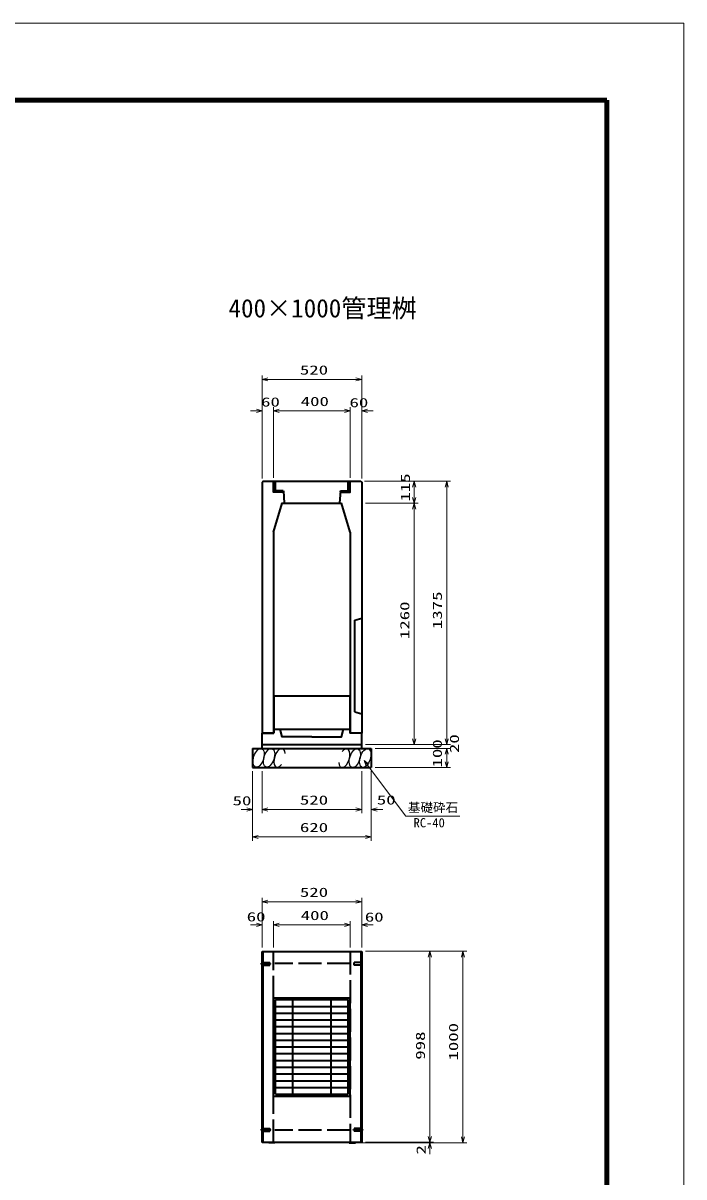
# Model space of a CAD drawing. Units: millimetres on the paper. Extents: x 0 to 841, y 0 to 594.
# Drawn here: x 668.5 to 841, y 292.6 to 594 of the extents above; entities that cross this region are included whole.
import ezdxf
from ezdxf.enums import TextEntityAlignment as Align

# ---------------------------------------------------------------- set-up
doc = ezdxf.new("R2010")
doc.units = ezdxf.units.MM
doc.linetypes.add('DASHED', pattern=[7.5, 6, -1.5])
doc.linetypes.add('USER2', pattern=[18.5, 12, -1.5, 3.5, -1.5])
for name, color, linetype, lineweight in [('D-BMK（構造物基準線）', 2, 'USER2', 18), ('D-STR-DIM（寸法）', 7, 'Continuous', 13), ('D-STR-HTXT(基礎砕石-旗)', 7, 'Continuous', 13), ('D-STR-STRF(グリ)', 7, 'Continuous', 25), ('D-STR（構造物）', 1, 'Continuous', 35), ('D-TTL-LINE（区切線）', 7, 'Continuous', 18), ('D-TTL（外枠）', 2, 'Continuous', 140)]:
    doc.layers.add(name, color=color, linetype=linetype, lineweight=lineweight)
doc.layers.add('D-STR-TXT(文字)', color=7, linetype='Continuous')
doc.styles.add('ＭＳ ゴシック', font='')
doc.styles.get('ＭＳ ゴシック').set_extended_font_data('MS Gothic')

# ---------------------------------------------------------------- blocks, each defined once
blk = doc.blocks.new('_Open30')
at = {"color": 7, "linetype": 'Continuous', "lineweight": 13}
for p, q in [((-1, 0.2679), (0, 0)), ((0, 0), (-1, -0.2679)), ((0, 0), (-1, 0))]:
    blk.add_line(p, q, dxfattribs=at)

msp = doc.modelspace()

# ---------------------------------------------------------------- linework, layer by layer
at = {"layer": 'D-BMK（構造物基準線）'}
for p, q in [((730.413, 348.28), (733.262, 348.28)), ((730.413, 304.88), (733.262, 304.88)), ((757.337, 304.88), (754.487, 304.88))]:
    msp.add_line(p, q, dxfattribs=at)
at = {"layer": 'D-STR-DIM（寸法）'}
for p, q in [((730.875, 493.716), (730.875, 501.925)), ((732.375, 500.925), (755.375, 500.925)), ((756.875, 493.716), (756.875, 501.925)), ((729.375, 492.716), (727.875, 492.716)), ((730.875, 475.063), (730.875, 493.716)), ((733.875, 475.253), (733.875, 493.716)), ((733.875, 475.253), (733.875, 493.716)), ((735.375, 492.716), (736.875, 492.716)), ((735.375, 492.716), (752.375, 492.716)), ((752.375, 492.716), (750.875, 492.716)), ((753.875, 475.253), (753.875, 493.716)), ((753.875, 475.253), (753.875, 493.716)), ((756.875, 475.06), (756.875, 493.716)), ((758.375, 492.716), (759.875, 492.716)), ((757.626, 474.308), (780.078, 474.308)), ((757.626, 474.308), (771.58, 474.308)), ((770.58, 470.06), (770.58, 472.808)), ((779.078, 407.06), (779.078, 472.808)), ((757.876, 468.56), (771.58, 468.56)), ((757.876, 468.56), (771.58, 468.56)), ((770.58, 407.06), (770.58, 467.06)), ((779.078, 407.06), (779.078, 408.56)), ((757.876, 405.56), (780.078, 405.56)), ((757.876, 405.56), (771.58, 405.56)), ((757.876, 405.56), (780.078, 405.56)), ((760.376, 404.56), (780.078, 404.56)), ((760.376, 404.56), (780.078, 404.56)), ((779.078, 401.06), (779.078, 403.06)), ((779.078, 403.06), (779.078, 401.56)), ((728.375, 398.56), (728.375, 387.593)), ((730.875, 398.56), (730.875, 387.593)), ((730.875, 398.56), (730.875, 387.593)), ((756.876, 398.56), (756.876, 387.593)), ((759.376, 398.56), (759.376, 387.593)), ((760.376, 399.56), (780.078, 399.56)), ((728.375, 397.56), (728.375, 380.436)), ((756.876, 397.56), (756.876, 387.593)), ((759.376, 397.56), (759.376, 380.436)), ((726.875, 388.593), (725.375, 388.593)), ((732.375, 388.593), (755.376, 388.593)), ((732.375, 388.593), (733.875, 388.593)), ((755.376, 388.593), (753.876, 388.593)), ((760.876, 388.593), (762.376, 388.593)), ((729.875, 381.436), (757.876, 381.436)), ((730.875, 352.53), (730.875, 365.507)), ((756.875, 359.487), (756.875, 365.507)), ((732.375, 364.507), (755.375, 364.507)), ((730.875, 352.53), (730.875, 359.457)), ((733.875, 352.53), (733.875, 359.457)), ((733.875, 352.582), (733.875, 359.457)), ((753.875, 352.561), (753.875, 359.457)), ((753.875, 352.561), (753.875, 359.457)), ((756.875, 352.53), (756.875, 359.457)), ((729.375, 358.457), (727.875, 358.457)), ((735.375, 358.457), (752.375, 358.457)), ((735.375, 358.457), (736.875, 358.457)), ((752.375, 358.457), (750.875, 358.457)), ((758.375, 358.457), (759.875, 358.457)), ((757.875, 351.561), (775.663, 351.561)), ((774.663, 303.161), (774.663, 350.061)), ((775.663, 351.561), (784.303, 351.561)), ((783.303, 303.061), (783.303, 350.061)), ((774.663, 303.161), (774.663, 304.661)), ((756.625, 301.561), (775.663, 301.561)), ((757.875, 301.661), (775.663, 301.661)), ((757.875, 301.661), (775.663, 301.661)), ((773.226, 301.561), (784.303, 301.561)), ((774.663, 300.061), (774.663, 298.561))]:
    msp.add_line(p, q, dxfattribs=at)
at = {"layer": 'D-STR-HTXT(基礎砕石-旗)'}
msp.add_lwpolyline([(782.497, 386.863), (768.393, 386.863), (758.39, 400.189)], dxfattribs=at)
at = {"layer": 'D-STR-STRF(グリ)'}
for centre, major_axis in [((729.97, 402.084), (0.79, 2.421)), ((732.691, 402.084), (0.79, 2.421)), ((755.08, 402.003), (-0.771, -2.427)), ((757.801, 402.024), (-0.771, -2.427))]:
    msp.add_ellipse(centre, major_axis=major_axis, ratio=0.5139, dxfattribs=at)
for centre, major_axis in [((735.432, 402.084), (0.79, 2.421)), ((752.339, 401.981), (-0.771, -2.427))]:
    msp.add_ellipse(centre, major_axis=major_axis, ratio=0.5139, start_param=5.3575563, end_param=10.3750652, dxfattribs=at)
at = {"layer": 'D-STR（構造物）'}
for p, q in [((731.125, 474.308), (730.875, 474.063)), ((730.875, 474.063), (730.875, 408.56)), ((731.125, 474.308), (756.626, 474.308)), ((734.175, 471.808), (734.175, 474.308)), ((734.375, 471.808), (734.375, 474.308)), ((753.375, 471.808), (753.375, 474.308)), ((753.575, 471.808), (753.575, 474.308)), ((756.626, 474.308), (756.876, 474.063)), ((756.876, 474.063), (756.876, 408.56)), ((736.375, 471.808), (734.175, 471.808)), ((736.375, 471.508), (736.375, 471.808)), ((736.425, 471.808), (736.675, 468.56)), ((751.325, 471.808), (751.075, 468.56)), ((751.375, 471.808), (753.575, 471.808)), ((751.375, 471.508), (751.375, 471.808)), ((753.876, 461.054), (751.624, 468.56)), ((733.875, 461.054), (733.875, 408.56)), ((753.876, 461.054), (753.876, 408.56)), ((755.126, 438.06), (756.876, 438.56)), ((755.126, 414.06), (755.126, 438.06)), ((733.95, 418.31), (733.95, 408.56)), ((755.126, 414.06), (756.876, 413.56)), ((733.875, 408.56), (730.875, 408.56)), ((733.95, 409.56), (753.801, 409.56)), ((743.875, 407.56), (751.626, 407.56)), ((756.876, 408.56), (753.801, 408.56)), ((756.876, 408.56), (753.876, 408.56)), ((756.876, 404.56), (756.876, 408.56)), ((728.375, 404.56), (759.376, 404.56)), ((728.375, 404.56), (728.375, 399.56)), ((730.875, 405.56), (756.876, 405.56)), ((759.376, 404.56), (759.376, 399.56)), ((728.375, 399.56), (759.376, 399.56)), ((730.875, 351.53), (756.875, 351.53)), ((730.875, 301.63), (730.875, 351.53)), ((731.125, 301.63), (731.125, 351.53)), ((756.625, 351.53), (756.625, 301.63)), ((756.875, 351.53), (756.875, 301.63)), ((733.875, 313.73), (733.875, 339.43)), ((733.875, 339.43), (753.875, 339.43)), ((734.375, 314.225), (734.375, 338.935)), ((734.375, 338.935), (753.375, 338.935)), ((738.875, 314.225), (738.875, 338.935)), ((748.875, 314.225), (748.875, 338.935)), ((753.375, 314.225), (753.375, 338.935)), ((753.875, 313.73), (753.875, 339.43)), ((734.375, 337.17), (753.375, 337.17)), ((734.375, 335.405), (753.375, 335.405)), ((734.375, 333.64), (753.375, 333.64)), ((734.375, 331.875), (753.375, 331.875)), ((734.375, 330.11), (753.375, 330.11)), ((734.375, 328.345), (753.375, 328.345)), ((734.375, 326.58), (753.375, 326.58)), ((734.375, 324.815), (753.375, 324.815)), ((734.375, 323.05), (753.375, 323.05)), ((734.375, 321.285), (753.375, 321.285)), ((734.375, 319.52), (753.375, 319.52)), ((734.375, 317.755), (753.375, 317.755)), ((733.875, 313.73), (753.875, 313.73)), ((734.375, 315.99), (753.375, 315.99)), ((734.375, 314.225), (753.375, 314.225)), ((756.875, 301.63), (730.875, 301.63)), ((732.625, 301.53), (732.525, 301.63)), ((734.125, 301.53), (732.625, 301.53)), ((734.125, 301.53), (734.225, 301.63)), ((753.625, 301.53), (753.525, 301.63)), ((753.625, 301.53), (755.125, 301.53)), ((755.125, 301.53), (755.225, 301.63))]:
    msp.add_line(p, q, dxfattribs=at)
at = {"layer": 'D-STR（構造物）', "linetype": 'DASHED'}
for p, q in [((733.875, 301.63), (733.875, 351.53)), ((753.875, 351.53), (753.875, 301.63)), ((730.875, 348.63), (732.875, 348.63)), ((730.875, 347.93), (732.875, 347.93)), ((732.875, 347.93), (732.875, 348.63)), ((753.875, 348.348), (734.225, 348.348)), ((756.875, 348.63), (754.875, 348.63)), ((754.875, 347.93), (754.875, 348.63)), ((756.875, 347.93), (754.875, 347.93)), ((730.875, 305.23), (732.875, 305.23)), ((730.875, 304.53), (732.875, 304.53)), ((732.875, 305.23), (732.875, 304.53)), ((753.875, 304.812), (734.225, 304.812)), ((756.875, 305.23), (754.875, 305.23)), ((754.875, 305.23), (754.875, 304.53)), ((756.875, 304.53), (754.875, 304.53))]:
    msp.add_line(p, q, dxfattribs=at)
at = {"layer": 'D-STR（構造物）'}
for points in [[(736.375, 471.508), (733.875, 471.508), (733.875, 474.308)], [(751.375, 471.508), (753.875, 471.508), (753.875, 474.308)], [(733.875, 461.054), (736.127, 468.56), (751.624, 468.56)], [(733.95, 418.31), (753.801, 418.31), (753.801, 408.56)], [(730.875, 404.56), (730.875, 408.56), (733.95, 408.56)], [(743.875, 407.56), (736.125, 407.56), (735.625, 409.56)], [(743.875, 407.56), (751.626, 407.56), (752.126, 409.56)]]:
    msp.add_lwpolyline(points, dxfattribs=at)
at = {"layer": 'D-TTL-LINE（区切線）'}
for p, q in [((841, 594), (0, 594)), ((841, 0), (841, 594))]:
    msp.add_line(p, q, dxfattribs=at)
at = {"layer": 'D-TTL（外枠）'}
for p, q in [((820.9, 573.9), (20.1, 573.9)), ((820.9, 20.1), (820.9, 573.9))]:
    msp.add_line(p, q, dxfattribs=at)

# ---------------------------------------------------------------- block references
at = {"layer": 'D-STR-DIM（寸法）', "xscale": 1.499999, "yscale": 1.499999}
for p, rotation in [((730.875, 500.925), 180), ((733.875, 492.716), 180), ((733.875, 492.716), 180), ((756.875, 492.716), 180), ((770.58, 474.308), 90), ((779.078, 474.308), 90), ((770.58, 468.56), 270), ((770.58, 468.56), 90), ((770.58, 405.56), 270), ((779.078, 405.56), 270), ((779.078, 405.56), 270), ((779.078, 404.56), 90), ((779.078, 404.56), 90), ((779.078, 399.56), 270), ((730.875, 388.593), 180), ((730.875, 388.593), 180), ((759.376, 388.593), 180), ((728.375, 381.436), 180), ((730.875, 364.507), 180), ((733.875, 358.457), 180), ((733.875, 358.457), 180), ((756.875, 358.457), 180), ((774.663, 351.561), 90), ((783.303, 351.561), 90), ((774.663, 301.661), 270), ((774.663, 301.661), 270), ((774.663, 301.561), 90), ((783.303, 301.561), 270)]:
    msp.add_blockref('_Open30', p, dxfattribs=dict(at, rotation=rotation))
for p in [(756.875, 500.925), (730.875, 492.716), (753.875, 492.716), (753.875, 492.716), (728.375, 388.593), (756.876, 388.593), (756.876, 388.593), (759.376, 381.436), (756.875, 364.507), (730.875, 358.457), (753.875, 358.457), (753.875, 358.457)]:
    msp.add_blockref('_Open30', p, dxfattribs=at)
at = {"layer": 'D-STR-HTXT(基礎砕石-旗)', "xscale": 1.499999, "yscale": 1.499999, "rotation": 126.89552}
msp.add_blockref('_Open30', (757.489, 401.389), dxfattribs=at)

# ---------------------------------------------------------------- texts
at = {"layer": 'D-STR-DIM（寸法）', "style": 'ＭＳ ゴシック', "width": 1.5}
for s, p in [('520', (740.75, 501.462)), ('60', (730.611, 493.11)), ('400', (740.958, 493.254)), ('60', (753.695, 492.939)), ('50', (723.177, 388.96)), ('520', (740.75, 389.131)), ('50', (760.827, 389.168)), ('620', (740.75, 381.973)), ('520', (740.75, 365.045)), ('60', (726.86, 358.645)), ('400', (740.958, 358.995)), ('60', (757.694, 358.581))]:
    msp.add_text(s, height=2.405, dxfattribs=at).set_placement(p, align=Align.BOTTOM_LEFT)
for s, p in [('115', (770.205, 469.018)), ('1375', (778.541, 435.721)), ('1260', (770.043, 433.102)), ('20', (782.993, 403.342)), ('100', (778.541, 399.56)), ('1000', (782.766, 323.019)), ('998', (774.126, 323.236)), ('2', (774.301, 298.473))]:
    msp.add_text(s, height=2.405, rotation=90, dxfattribs=at).set_placement(p, align=Align.BOTTOM_LEFT)
at = {"layer": 'D-STR-HTXT(基礎砕石-旗)', "style": 'ＭＳ ゴシック'}
for s, p in [('基礎砕石', (768.929, 387.2)), ('RC-40', (770.417, 383.213))]:
    msp.add_text(s, height=2.405, dxfattribs=at).set_placement(p, align=Align.BOTTOM_LEFT)
at = {"layer": 'D-STR-TXT(文字)', "style": 'ＭＳ ゴシック'}
msp.add_text('400×1000管理桝', height=4.811, dxfattribs=at).set_placement((722.101, 515.671), align=Align.BOTTOM_LEFT)

doc.saveas('drawing.dxf')
